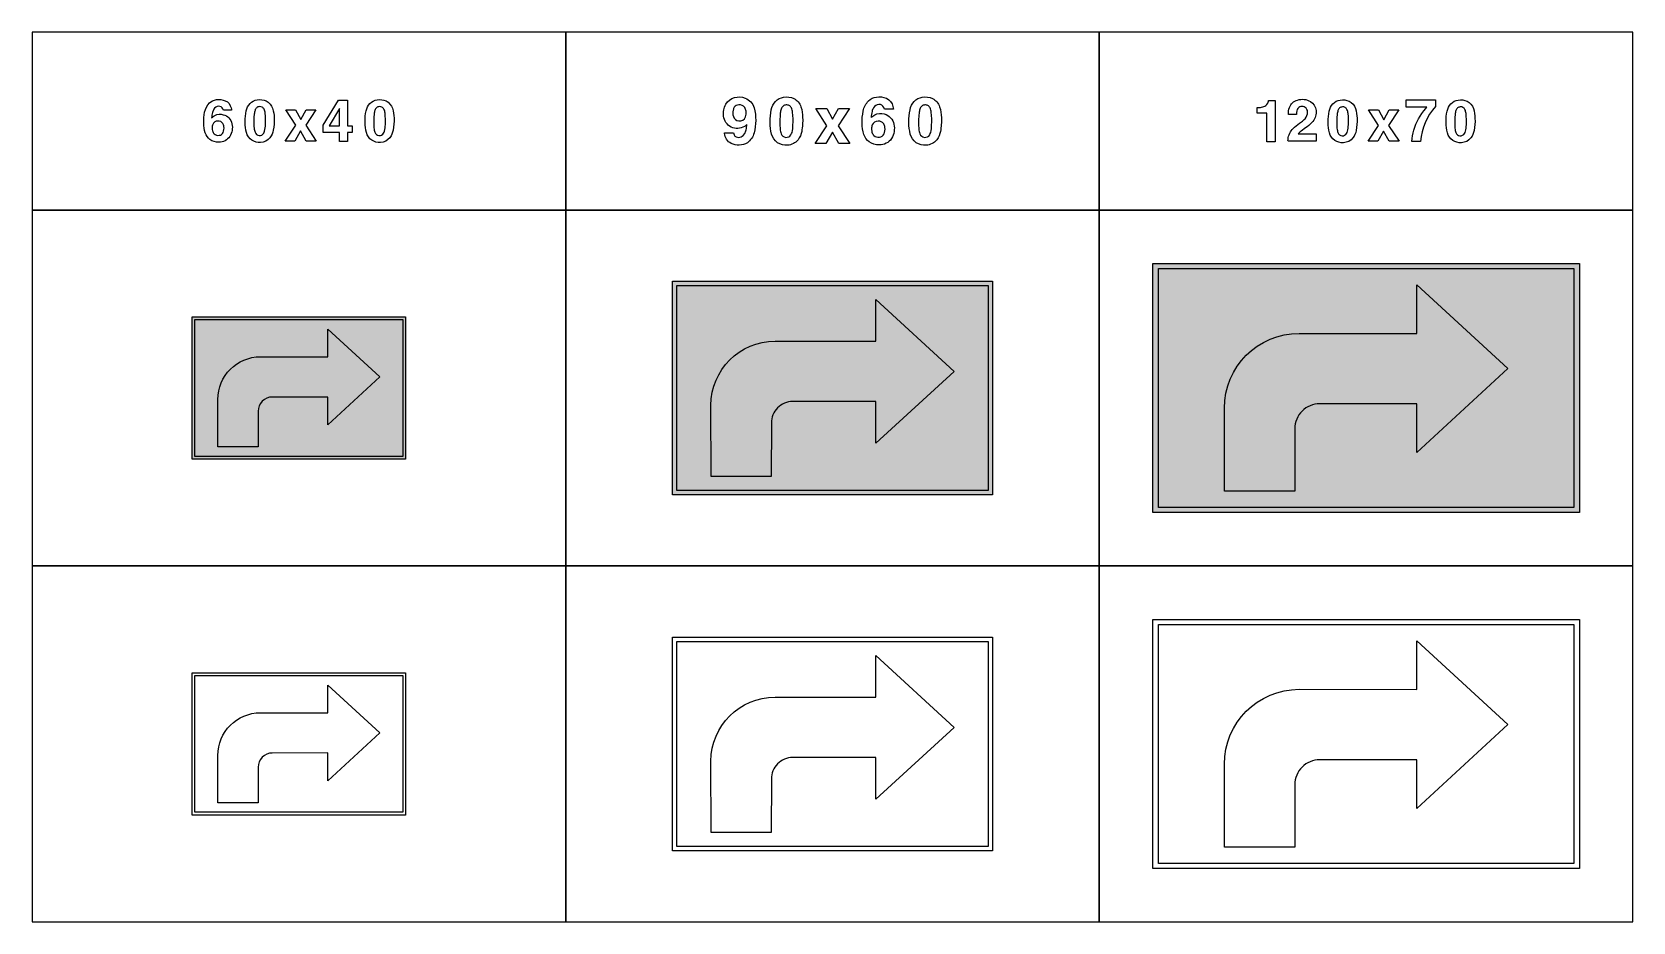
# Model space of a CAD drawing. Extents: x 0 to 4500, y -1000 to 1500.
import ezdxf

# ---------------------------------------------------------------- set-up
doc = ezdxf.new("R2010")
doc.units = 0
doc.header["$MEASUREMENT"] = 0

msp = doc.modelspace()

# ---------------------------------------------------------------- hatches: boundary and pattern name
at = {"true_color": 0x000000}
h = msp.add_hatch(color=18, dxfattribs=at)
h.paths.add_polyline_path([(450, 300), (450, 700), (1050, 700), (1050, 300)])
h.paths.add_polyline_path([(458, 308), (458, 692), (1042, 692), (1042, 308)], flags=16)
edge = h.paths.add_edge_path(flags=0)
edge.add_line((522.37, 334.334), (522.307, 467.746))
edge.add_arc((642.3067101155634, 467.7392926696184), 119.999710303015, 90.01275317166068, 179.9967974779114, ccw=False)
edge.add_line((642.28, 587.739), (831.37, 587.6659999999999))
edge.add_line((831.37, 587.6659999999999), (831.37, 665.666))
edge.add_line((831.37, 665.666), (977.694, 531.1659999999999))
edge.add_line((977.694, 531.1659999999999), (831.37, 396.666))
edge.add_line((831.37, 396.666), (831.37, 474.666))
edge.add_line((831.37, 474.666), (675.422, 474.634))
edge.add_arc((675.3986252719291, 434.6343777829817), 39.99962904680615, 89.96651785594338, 180.0248920721816)
edge.add_line((635.399, 434.617), (635.37, 334.334))
edge.add_line((635.37, 334.334), (522.37, 334.334))
h.paths.add_polyline_path([(1800, 200), (1800, 800), (2700, 800), (2700, 200)])
h.paths.add_polyline_path([(1812, 212), (1812, 788), (2688, 788), (2688, 212)], flags=16)
edge = h.paths.add_edge_path(flags=0)
edge.add_line((1908.55, 251.501), (1908.46, 451.619))
edge.add_arc((2088.460065242974, 451.608938934798), 180.000065524155, 90.01275315839388, 179.9967974646448, ccw=False)
edge.add_line((2088.42, 631.609), (2372.05, 631.499))
edge.add_line((2372.05, 631.499), (2372.05, 748.4989999999999))
edge.add_line((2372.05, 748.4989999999999), (2591.54, 546.749))
edge.add_line((2591.54, 546.749), (2372.05, 344.999))
edge.add_line((2372.05, 344.999), (2372.05, 461.999))
edge.add_line((2372.05, 461.999), (2138.13, 461.951))
edge.add_arc((2138.09693816247, 401.9540643832893), 59.9969447262177, 89.96842666142474, 180.0268008776629)
edge.add_line((2078.1, 401.926), (2078.05, 251.501))
edge.add_line((2078.05, 251.501), (1908.55, 251.501))
h.paths.add_polyline_path([(3150, 150), (3150, 850), (4350, 850), (4350, 150)])
h.paths.add_polyline_path([(3166, 164), (3166, 836), (4334, 836), (4334, 164)], flags=16)
edge = h.paths.add_edge_path(flags=0)
edge.add_line((3351.65, 210.085), (3351.54, 443.556))
edge.add_arc((3561.537742597791, 443.5452625547946), 209.9977428723008, 90.01302608943598, 179.9970703956868, ccw=False)
edge.add_line((3561.49, 653.543), (3892.4, 653.4159999999999))
edge.add_line((3892.4, 653.4159999999999), (3892.4, 789.916))
edge.add_line((3892.4, 789.916), (4148.46, 554.5409999999999))
edge.add_line((4148.46, 554.5409999999999), (3892.4, 319.166))
edge.add_line((3892.4, 319.166), (3892.4, 455.666))
edge.add_line((3892.4, 455.666), (3619.49, 455.61))
edge.add_arc((3619.449344098588, 385.6106609929301), 69.9993508136255, 89.96672238146374, 180.0250965977017)
edge.add_line((3549.45, 385.58), (3549.4, 210.085))
edge.add_line((3549.4, 210.085), (3351.65, 210.085))
h = msp.add_hatch(color=7)
h.paths.add_polyline_path([(458, 308), (458, 692), (1042, 692), (1042, 308)])
edge = h.paths.add_edge_path(flags=16)
edge.add_line((522.37, 334.334), (522.307, 467.746))
edge.add_arc((642.3067101155634, 467.7392926696184), 119.999710303015, 90.01275317166068, 179.9967974779114, ccw=False)
edge.add_line((642.28, 587.739), (831.37, 587.6659999999999))
edge.add_line((831.37, 587.6659999999999), (831.37, 665.666))
edge.add_line((831.37, 665.666), (977.694, 531.1659999999999))
edge.add_line((977.694, 531.1659999999999), (831.37, 396.666))
edge.add_line((831.37, 396.666), (831.37, 474.666))
edge.add_line((831.37, 474.666), (675.422, 474.634))
edge.add_arc((675.3986252719291, 434.6343777829817), 39.99962904680615, 89.96651785594338, 180.0248920721816)
edge.add_line((635.399, 434.617), (635.37, 334.334))
edge.add_line((635.37, 334.334), (522.37, 334.334))
h.paths.add_polyline_path([(1812, 212), (1812, 788), (2688, 788), (2688, 212)])
edge = h.paths.add_edge_path(flags=16)
edge.add_line((1908.55, 251.501), (1908.46, 451.619))
edge.add_arc((2088.460065242974, 451.608938934798), 180.000065524155, 90.01275315839388, 179.9967974646448, ccw=False)
edge.add_line((2088.42, 631.609), (2372.05, 631.499))
edge.add_line((2372.05, 631.499), (2372.05, 748.4989999999999))
edge.add_line((2372.05, 748.4989999999999), (2591.54, 546.749))
edge.add_line((2591.54, 546.749), (2372.05, 344.999))
edge.add_line((2372.05, 344.999), (2372.05, 461.999))
edge.add_line((2372.05, 461.999), (2138.13, 461.951))
edge.add_arc((2138.09693816247, 401.9540643832893), 59.9969447262177, 89.96842666142474, 180.0268008776629)
edge.add_line((2078.1, 401.926), (2078.05, 251.501))
edge.add_line((2078.05, 251.501), (1908.55, 251.501))
h.paths.add_polyline_path([(3166, 164), (3166, 836), (4334, 836), (4334, 164)])
edge = h.paths.add_edge_path(flags=16)
edge.add_line((3351.65, 210.085), (3351.54, 443.556))
edge.add_arc((3561.537742597791, 443.5452625547946), 209.9977428723008, 90.01302608943598, 179.9970703956868, ccw=False)
edge.add_line((3561.49, 653.543), (3892.4, 653.4159999999999))
edge.add_line((3892.4, 653.4159999999999), (3892.4, 789.916))
edge.add_line((3892.4, 789.916), (4148.46, 554.5409999999999))
edge.add_line((4148.46, 554.5409999999999), (3892.4, 319.166))
edge.add_line((3892.4, 319.166), (3892.4, 455.666))
edge.add_line((3892.4, 455.666), (3619.49, 455.61))
edge.add_arc((3619.449344098588, 385.6106609929301), 69.9993508136255, 89.96672238146374, 180.0250965977017)
edge.add_line((3549.45, 385.58), (3549.4, 210.085))
edge.add_line((3549.4, 210.085), (3351.65, 210.085))

# ---------------------------------------------------------------- linework, layer by layer
for points in [[(0.0001, 1000), (1500, 1000), (1500, 1500), (0.0001, 1500)], [(1500, 1000), (3000, 1000), (3000, 1500), (1500, 1500)], [(3000, 1000), (4500, 1000), (4500, 1500), (3000, 1500)], [(818.2560000000001, 1238.43), (861.648, 1308.73), (887.1260000000001, 1308.73), (887.1260000000001, 1236.14), (900.074, 1236.14), (900.074, 1217.88), (887.1260000000001, 1217.88), (887.1260000000001, 1192.8), (864.321, 1192.8), (864.321, 1217.88), (818.2560000000001, 1217.88)], [(741.074, 1238.19), (712.98, 1281.83), (740.79, 1281.83), (755.405, 1254.59), (770.3810000000001, 1281.83), (797.698, 1281.83), (769.263, 1238.61), (798.475, 1193.79), (770.836, 1193.79), (754.95, 1222.67), (738.628, 1193.79), (711.312, 1193.79)], [(864.321, 1285.37), (835.5260000000001, 1236.14), (864.321, 1236.14)], [(2234.34, 1236.5), (2202.73, 1285.59), (2234.02, 1285.59), (2250.46, 1254.94), (2267.31, 1285.59), (2298.04, 1285.59), (2266.05, 1236.96), (2298.91, 1186.55), (2267.82, 1186.55), (2249.95, 1219.03), (2231.59, 1186.55), (2200.86, 1186.55)], [(3784.99, 1237.42), (3756.9, 1281.06), (3784.71, 1281.06), (3799.33, 1253.81), (3814.3, 1281.06), (3841.62, 1281.06), (3813.18, 1237.83), (3842.4, 1193.02), (3814.76, 1193.02), (3798.87, 1221.89), (3782.55, 1193.02), (3755.23, 1193.02)], [(0.0001, 0.0001), (1500, 0.0001), (1500, 1000), (0.0001, 1000)], [(1500, 0.0001), (3000, 0.0001), (3000, 1000), (1500, 1000)], [(3000, 0.0001), (4500, 0.0001), (4500, 1000), (3000, 1000)], [(3150, 150), (3150, 850), (4350, 850), (4350, 150)], [(3166, 164), (3166, 836), (4334, 836), (4334, 164)], [(1800, 200), (1800, 800), (2700, 800), (2700, 200)], [(1812, 212), (1812, 788), (2688, 788), (2688, 212)], [(450, 300), (450, 700), (1050, 700), (1050, 300)], [(458, 308), (458, 692), (1042, 692), (1042, 308)], [(0.0001000000000251021, -999.9998), (1500, -999.9998), (1500, 9.999999997489795e-05), (0.0001000000000251021, 9.999999997489795e-05)], [(1500, -999.9998), (3000, -999.9998), (3000, 9.999999997489795e-05), (1500, 9.999999997489795e-05)], [(3000, -999.9998), (4500, -999.9998), (4500, 9.999999997489795e-05), (3000, 9.999999997489795e-05)], [(3150, -849.9999), (3150, -149.9999), (4350, -149.9999), (4350, -849.9999)], [(3166, -835.9999), (3166, -163.9999), (4334, -163.9999), (4334, -835.9999)], [(1800, -799.9999), (1800, -199.9999), (2700, -199.9999), (2700, -799.9999)], [(1812, -787.9999), (1812, -211.9999), (2688, -211.9999), (2688, -787.9999)], [(450, -699.9999), (450, -299.9999), (1050, -299.9999), (1050, -699.9999)], [(458, -691.9999), (458, -307.9999), (1042, -307.9999), (1042, -691.9999)]]:
    msp.add_lwpolyline(points, close=True)
for points in [[(560.931, 1280.08), (538.3340000000001, 1280.08, 0.0333099), (536.742, 1284.35, 0.308433), (524.154, 1291.31, 0.256298), (510.771, 1283.14, 0.07185470000000001), (507.283, 1274.3, 0.0422837), (504.875, 1259.25, -0.0343264), (513.899, 1265.62, -0.198215), (537.7090000000001, 1267.8, -0.294049), (561.9159999999999, 1242.24, -0.195966), (555.869, 1206.38, -0.251599), (525.235, 1190.49, -0.162734), (499.984, 1197.94, -0.142524), (486.847, 1216.67, -0.0867955), (482.525, 1244.29, -0.05616330000000001), (485.198, 1275.23, -0.143087), (498.658, 1300.78, -0.165016), (518.164, 1310.05, -0.137094), (543.149, 1307.04, -0.238813), (559.585, 1286.64, -0.0169871)], [(599.225, 1248.18, -0.05630840000000001), (602.126, 1278.34, -0.130301), (612.78, 1299.37, -0.174843), (632.855, 1309.64, -0.147552), (658.352, 1306.46, -0.192146), (676.02, 1285.74, -0.0833996), (680.455, 1258.36, -0.05455069999999999), (678.048, 1224.39, -0.116773), (668.8919999999999, 1203.24, -0.221099), (642.561, 1189.95, -0.162564), (617.86, 1195.96, -0.174743), (602.846, 1217.76, -0.0640867), (599.263, 1245.93)], [(936.238, 1248.19, -0.05630840000000001), (939.1389999999999, 1278.35, -0.130301), (949.7919999999999, 1299.37, -0.174843), (969.868, 1309.65, -0.147552), (995.3639999999999, 1306.46, -0.192146), (1013.03, 1285.74, -0.0833996), (1017.47, 1258.37, -0.05455069999999999), (1015.06, 1224.4, -0.116773), (1005.9, 1203.24, -0.221099), (979.573, 1189.95, -0.162564), (954.873, 1195.96, -0.174743), (939.8589999999999, 1217.76, -0.0640867), (936.2760000000001, 1245.93)], [(1946.23, 1216.45), (1971.39, 1216.45, 0.0455875), (1973.33, 1211.18, 0.184316), (1979.46, 1205.53, 0.409284), (2003.51, 1214.98, 0.0469934), (2006.99, 1225.3, 0.05625119999999999), (2009.27, 1240.29, -0.0481949), (2002.42, 1234.68, -0.558037), (1944.01, 1263.82, -0.155664), (1950.26, 1297.21, -0.36723), (2004.51, 1314.4, -0.230158), (2029.38, 1287.17, -0.0771775), (2034.07, 1251.55, -0.06990189999999999), (2029.57, 1216.45, -0.171912), (2010.66, 1189.11, -0.143822), (1987.86, 1182.54, -0.115822), (1965.08, 1186.95, -0.264004), (1946.34, 1215.23)], [(2074.76, 1247.73, -0.05630840000000001), (2078.02, 1281.67, -0.130301), (2090.01, 1305.32, -0.174843), (2112.59, 1316.88, -0.147552), (2141.28, 1313.29, -0.192146), (2161.15, 1289.98, -0.0833996), (2166.14, 1259.19, -0.05455069999999999), (2163.43, 1220.97, -0.116773), (2153.13, 1197.17, -0.221099), (2123.51, 1182.22, -0.162564), (2095.72, 1188.98, -0.174743), (2078.83, 1213.5, -0.0640867), (2074.8, 1245.2)], [(2421.52, 1283.63), (2396.1, 1283.63, 0.0333099), (2394.3, 1288.43, 0.308433), (2380.14, 1296.25, 0.256298), (2365.09, 1287.06, 0.07185470000000001), (2361.16, 1277.12, 0.0422837), (2358.45, 1260.19, -0.0343264), (2368.61, 1267.36, -0.198215), (2395.39, 1269.81, -0.294049), (2422.63, 1241.06, -0.195966), (2415.82, 1200.71, -0.251599), (2381.36, 1182.84, -0.162734), (2352.95, 1191.22, -0.142524), (2338.17, 1212.29, -0.0867955), (2333.31, 1243.36, -0.05616330000000001), (2336.32, 1278.17, -0.143087), (2351.46, 1306.92, -0.165016), (2373.4, 1317.35, -0.137094), (2401.51, 1313.96, -0.238813), (2420, 1291.01, -0.0169871)], [(2464.6, 1247.73, -0.05630840000000001), (2467.86, 1281.67, -0.130301), (2479.85, 1305.32, -0.174843), (2502.43, 1316.88, -0.147552), (2531.12, 1313.29, -0.192146), (2550.99, 1289.98, -0.0833996), (2555.98, 1259.19, -0.05455069999999999), (2553.27, 1220.97, -0.116773), (2542.97, 1197.17, -0.221099), (2513.35, 1182.22, -0.162564), (2485.56, 1188.98, -0.174743), (2468.67, 1213.5, -0.0640867), (2464.64, 1245.2)], [(3443.93, 1288.11), (3450.22, 1288.11, 0.0261527), (3453.1, 1288.43, 0.0824327), (3465.02, 1291.9, 0.211118), (3474.64, 1303.3, 0.0230957), (3475.91, 1308.05), (3494.2, 1308.05), (3494.2, 1191.9), (3470.86, 1191.9), (3470.86, 1272.07), (3443.93, 1272.07)], [(3530.36, 1193.33, -0.0640343), (3530.97, 1203.38, -0.161687), (3548.16, 1232.44, -0.0283718), (3568.24, 1247.98, 0.0545111), (3578.27, 1256.59, 0.192461), (3585.45, 1275.57, 0.234238), (3578.93, 1288.23, 0.196223), (3566.78, 1290.52, 0.252425), (3556.26, 1282.28, 0.0856617), (3554.27, 1274.11, 0.0202329), (3553.93, 1268.5), (3531.54, 1268.5, -0.0983795), (3534.44, 1288.32, -0.245047), (3556.6, 1309.03, -0.207102), (3593.55, 1305.03, -0.233443), (3609.13, 1279.91, -0.20961), (3600.41, 1249.1, -0.0785124), (3584.13, 1233.99, 0.0107372), (3566.93, 1221.61, 0.0665092), (3559.31, 1213.92), (3609.47, 1213.92), (3609.47, 1193.33)], [(3643.15, 1247.4, -0.05630840000000001), (3646.05, 1277.56, -0.130301), (3656.7, 1298.58, -0.174843), (3676.77, 1308.86, -0.147552), (3702.27, 1305.67, -0.192146), (3719.94, 1284.95, -0.0833996), (3724.38, 1257.58, -0.05455069999999999), (3721.97, 1223.6, -0.116773), (3712.81, 1202.45, -0.221099), (3686.48, 1189.16, -0.162564), (3661.78, 1195.17, -0.174743), (3646.77, 1216.97, -0.0640867), (3643.18, 1245.14)], [(3862.39, 1309.54), (3945.38, 1309.54), (3945.38, 1290.51, 0.17337), (3902.82, 1192.88), (3878.56, 1192.88, -0.0554097), (3884, 1224.57, -0.10295), (3917.44, 1285.2), (3920.17, 1288.59), (3862.39, 1288.59)], [(3974.69, 1247.43, -0.05630840000000001), (3977.59, 1277.59, -0.130301), (3988.24, 1298.61, -0.174843), (4008.32, 1308.89, -0.147552), (4033.82, 1305.7, -0.192146), (4051.48, 1284.98, -0.0833996), (4055.92, 1257.61, -0.05455069999999999), (4053.51, 1223.64, -0.116773), (4044.36, 1202.48, -0.221099), (4018.03, 1189.19, -0.162564), (3993.32, 1195.2, -0.174743), (3978.31, 1217, -0.0640867), (3974.73, 1245.17)], [(623.888, 1233.53, 0.0124589), (624.135, 1230.5, 0.0668192), (626.827, 1218.31, 0.615362), (651.262, 1215.61, 0.0726881), (653.878, 1221.87, 0.0588562), (656.1339999999999, 1239.77, 0.0389037), (655.357, 1271.92, 0.08467100000000001), (652.191, 1283.12, 0.156013), (646.693, 1288.96, 0.143208), (639.149, 1290.38, 0.172584), (631.585, 1287.41, 0.132565), (626.808, 1279.94, 0.0498315), (624.628, 1269.51, 0.0368731)], [(960.9010000000001, 1233.53, 0.0124589), (961.1469999999999, 1230.5, 0.0668192), (963.8389999999999, 1218.31, 0.615362), (988.275, 1215.62, 0.0726881), (990.8910000000001, 1221.88, 0.0588562), (993.1469999999999, 1239.77, 0.0389037), (992.3689999999999, 1271.92, 0.08467100000000001), (989.204, 1283.13, 0.156013), (983.706, 1288.97, 0.143208), (976.1610000000001, 1290.39, 0.172584), (968.597, 1287.41, 0.132565), (963.82, 1279.94, 0.0498315), (961.64, 1269.52, 0.0368731)], [(1969.79, 1271.43, 0.072156), (1971.27, 1262.69, 0.308009), (1986.62, 1250.4, 0.339521), (2005.69, 1261.6, 0.112829), (2007.22, 1277.4, 0.107115), (2003.51, 1287.91, 0.27348), (1986.73, 1295.46, 0.231047), (1974.06, 1288.62, 0.0835222), (1970.73, 1280.6, 0.060151)], [(2102.5, 1231.25, 0.0124589), (2102.78, 1227.84, 0.0668192), (2105.81, 1214.12, 0.615362), (2133.3, 1211.09, 0.0726881), (2136.24, 1218.13, 0.0588562), (2138.78, 1238.27, 0.0389037), (2137.91, 1274.44, 0.08467100000000001), (2134.34, 1287.04, 0.156013), (2128.16, 1293.61, 0.143208), (2119.67, 1295.21, 0.172584), (2111.16, 1291.86, 0.132565), (2105.79, 1283.46, 0.0498315), (2103.34, 1271.73, 0.0368731)], [(2492.34, 1231.25, 0.0124589), (2492.62, 1227.84, 0.0668192), (2495.65, 1214.12, 0.615362), (2523.14, 1211.1, 0.0726881), (2526.08, 1218.13, 0.0588562), (2528.62, 1238.27, 0.0389037), (2527.75, 1274.44, 0.08467100000000001), (2524.18, 1287.04, 0.156013), (2518, 1293.61, 0.143208), (2509.51, 1295.21, 0.172584), (2501, 1291.86, 0.132565), (2495.63, 1283.46, 0.0498315), (2493.18, 1271.73, 0.0368731)], [(3667.81, 1232.74, 0.0124589), (3668.05, 1229.71, 0.0668192), (3670.75, 1217.52, 0.615362), (3695.18, 1214.83, 0.0726881), (3697.8, 1221.08, 0.0588562), (3700.05, 1238.98, 0.0389037), (3699.28, 1271.13, 0.08467100000000001), (3696.11, 1282.33, 0.156013), (3690.61, 1288.17, 0.143208), (3683.07, 1289.59, 0.172584), (3675.5, 1286.62, 0.132565), (3670.73, 1279.15, 0.0498315), (3668.55, 1268.72, 0.0368731)], [(3999.35, 1232.77, 0.0124589), (3999.6, 1229.74, 0.0668192), (4002.29, 1217.55, 0.615362), (4026.73, 1214.86, 0.0726881), (4029.34, 1221.12, 0.0588562), (4031.6, 1239.01, 0.0389037), (4030.82, 1271.16, 0.08467100000000001), (4027.65, 1282.37, 0.156013), (4022.16, 1288.21, 0.143208), (4014.61, 1289.63, 0.172584), (4007.05, 1286.65, 0.132565), (4002.27, 1279.18, 0.0498315), (4000.09, 1268.76, 0.0368731)], [(506.145, 1230.64, 0.0641861), (507.15, 1222.43, 0.139351), (511.662, 1214.36, 0.240104), (525.974, 1209.86, 0.267924), (537.235, 1217.96, 0.140614), (539.547, 1234.24, 0.112774), (536.401, 1243.12, 0.271024), (522.316, 1249.98, 0.294594), (507.908, 1240.5, 0.0908659)], [(2359.88, 1228.01, 0.0641861), (2361.01, 1218.77, 0.139351), (2366.09, 1209.69, 0.240104), (2382.19, 1204.63, 0.267924), (2394.86, 1213.74, 0.140614), (2397.46, 1232.06, 0.112774), (2393.92, 1242.04, 0.271024), (2378.08, 1249.76, 0.294594), (2361.87, 1239.1, 0.0908659)], [(3351.65, 210.085), (3351.54, 443.556, -0.4141319999999999), (3561.49, 653.543), (3892.4, 653.4159999999999), (3892.4, 789.916), (4148.46, 554.5409999999999), (3892.4, 319.166), (3892.4, 455.666), (3619.49, 455.61, 0.414512), (3549.45, 385.58), (3549.4, 210.085)], [(1908.55, 251.501), (1908.46, 451.619, -0.4141319999999999), (2088.42, 631.609), (2372.05, 631.499), (2372.05, 748.4989999999999), (2591.54, 546.749), (2372.05, 344.999), (2372.05, 461.999), (2138.13, 461.951, 0.414512), (2078.1, 401.926), (2078.05, 251.501)], [(522.37, 334.334), (522.307, 467.746, -0.4141319999999999), (642.28, 587.739), (831.37, 587.6659999999999), (831.37, 665.666), (977.694, 531.1659999999999), (831.37, 396.666), (831.37, 474.666), (675.422, 474.634, 0.414512), (635.399, 434.617), (635.37, 334.334)], [(3351.65, -789.9149), (3351.54, -556.4439, -0.4141319999999999), (3561.49, -346.4569), (3892.4, -346.5839000000001), (3892.4, -210.0839), (4148.46, -445.4589000000001), (3892.4, -680.8339000000001), (3892.4, -544.3339000000001), (3619.49, -544.3899, 0.414512), (3549.45, -614.4199000000001), (3549.4, -789.9149)], [(1908.55, -748.4989), (1908.46, -548.3809, -0.4141319999999999), (2088.42, -368.3909), (2372.05, -368.5009), (2372.05, -251.5009000000001), (2591.54, -453.2509), (2372.05, -655.0009), (2372.05, -538.0009), (2138.13, -538.0489, 0.414512), (2078.1, -598.0739000000001), (2078.05, -748.4989)], [(522.37, -665.6659), (522.307, -532.2539, -0.4141319999999999), (642.28, -412.2609), (831.37, -412.3339000000001), (831.37, -334.3339), (977.694, -468.8339000000001), (831.37, -603.3339000000001), (831.37, -525.3339000000001), (675.422, -525.3659, 0.414512), (635.399, -565.3829000000001), (635.37, -665.6659)]]:
    msp.add_lwpolyline(points, format="xyb", close=True)

doc.saveas('drawing.dxf')
